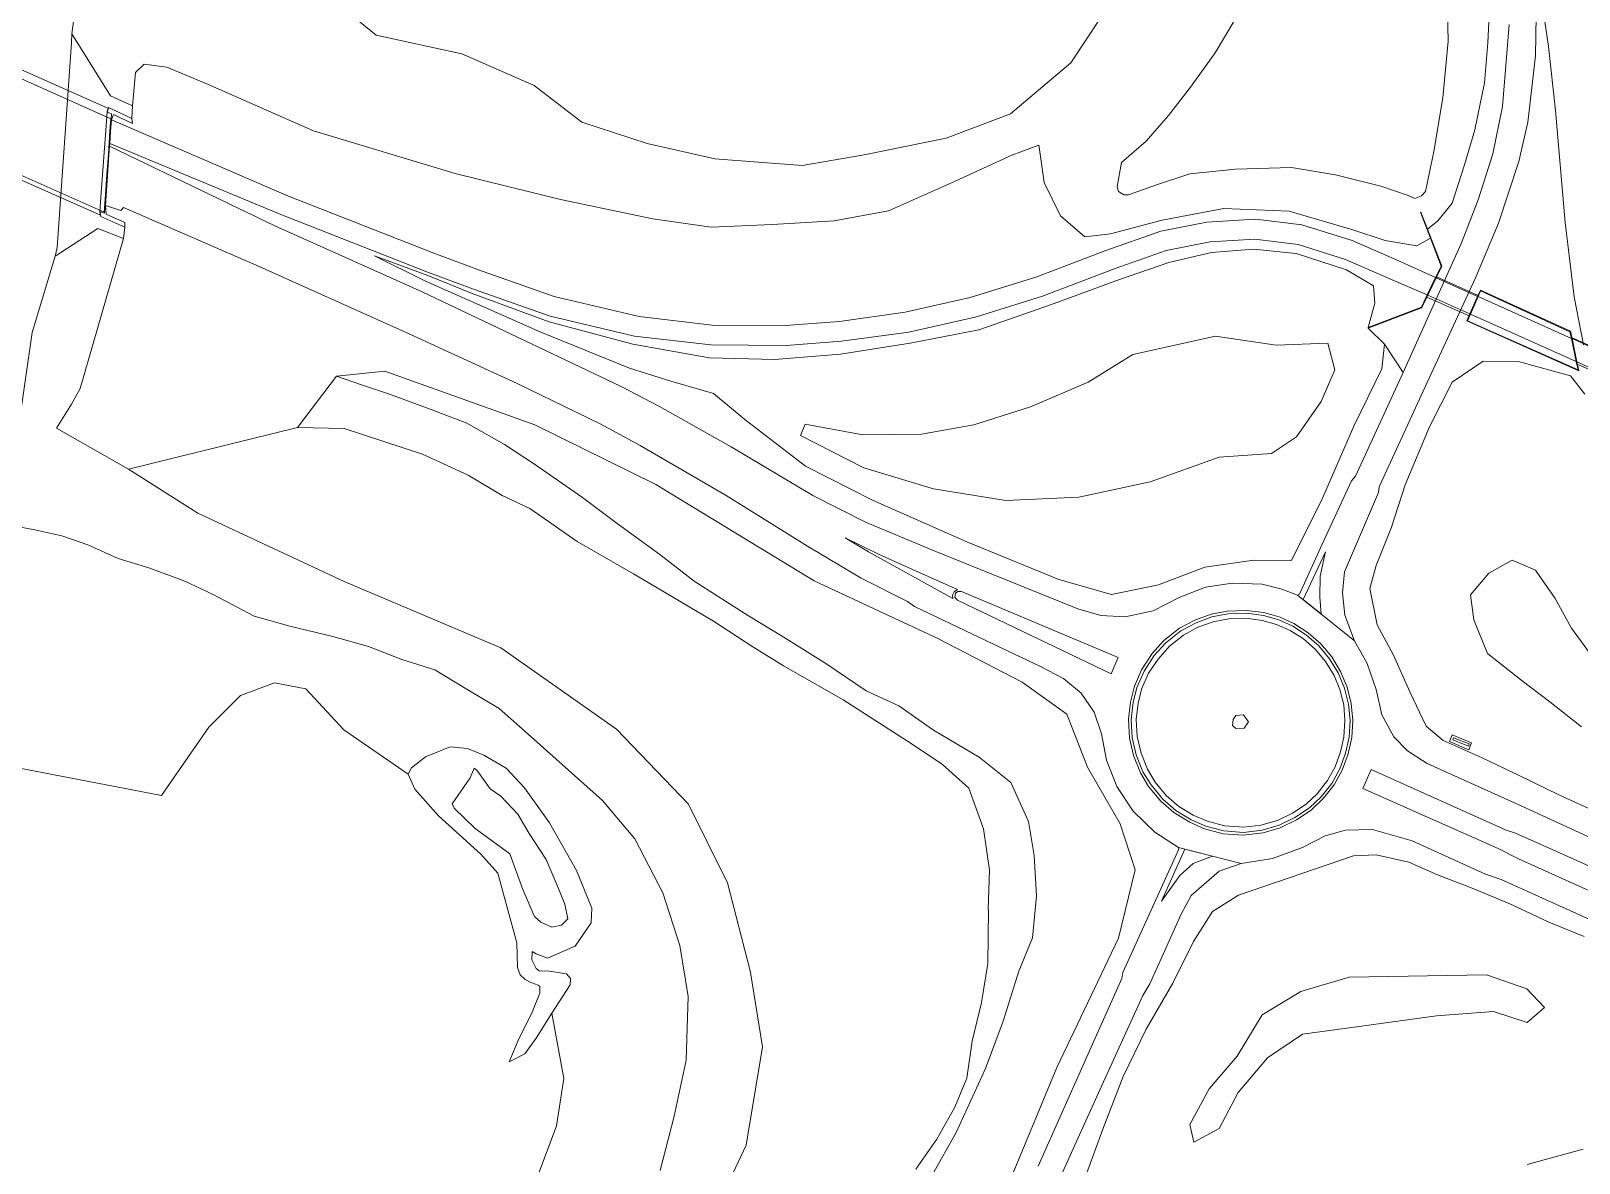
# Model space of a CAD drawing. Header units: metres. Extents: x 112942 to 118371, y 496117 to 499046.
# Drawn here: x 113098.9 to 113374.4, y 498537.4 to 498739 of the extents above; entities that cross this region are included whole.
import ezdxf

# ---------------------------------------------------------------- set-up
doc = ezdxf.new("R2010")
doc.units = ezdxf.units.M
doc.layers.add('B-WE-OG-TOPOKAART-G', color=7, linetype='Continuous', lineweight=18)

msp = doc.modelspace()

# ---------------------------------------------------------------- linework, layer by layer
at = {"layer": 'B-WE-OG-TOPOKAART-G'}
for points, elevation in [([(113354.584, 498687.389), (113374.235, 498678.634), (113373.919, 498680.133), (113373.056, 498684.237), (113372.805, 498685.429), (113356.9, 498692.691), (113356.458, 498691.68), (113355.086, 498688.539), (113354.584, 498687.389)], 1.75), ([(113355.086, 498688.539), (113356.458, 498691.68), (113373.056, 498684.237), (113373.919, 498680.133), (113355.086, 498688.539)], 1.75), ([(113356.458, 498691.68), (113356.9, 498692.691), (113372.805, 498685.429), (113373.056, 498684.237), (113356.458, 498691.68)], 1.75), ([(113355.086, 498688.539), (113373.919, 498680.133), (113374.235, 498678.634), (113354.584, 498687.389), (113355.086, 498688.539)], 1.75), ([(113354.877, 498612.039), (113354.722, 498611.644), (113351.93, 498612.736), (113352.093, 498613.113), (113354.877, 498612.039)], 7.316), ([(113351.93, 498612.736), (113354.722, 498611.644), (113354.877, 498612.039), (113352.093, 498613.113), (113351.93, 498612.736)], 7.316)]:
    msp.add_lwpolyline(points, close=True, dxfattribs=dict(at, elevation=elevation))
for points in [[(112981.673, 498771.696, 6.721), (112981.954, 498775.405, 6.653), (112982.277, 498779.509, 6.631), (112982.404, 498781.754, 6.753), (113009.448, 498769.668, 6.753), (113032.334, 498759.441, 6.766), (113049.194, 498751.913, 6.756), (113086.314, 498735.318, 6.753), (113113.118, 498723.309, 6.731), (113112.968, 498721.19, 6.655), (113112.717, 498717.013, 6.676), (113112.431, 498713.4, 6.729), (113112.171, 498709.82, 6.665), (113111.951, 498706.707, 6.773), (113098.059, 498712.856, 6.762), (113050.997, 498733.967, 6.758), (113031.246, 498742.844, 6.77), (113020.478, 498747.602, 6.757), (113006.295, 498753.895, 6.752), (112981.885, 498764.712, 6.768), (112981.247, 498764.94, 6.762), (112981.468, 498767.969, 6.643), (112981.673, 498771.696, 6.721)], [(113047.083, 498754.459, 6.544), (113112.675, 498725.154, 6.5), (113112.49, 498724.512, 6.763), (113113.229, 498724.244, 6.772), (113113.18, 498723.31, 6.732), (113113.034, 498721.192, 6.655), (113112.757, 498716.989, 6.674), (113112.5, 498713.401, 6.729), (113112.231, 498709.818, 6.665), (113111.984, 498706.701, 6.772), (113111.978, 498706.524, 6.784), (113111.329, 498706.794, 6.784), (113111.189, 498706.226, 6.399), (113097.854, 498712.095, 6.43), (113050.237, 498733.482, 6.427), (113031.083, 498742.074, 6.444)], [(113107.177, 498745.941, 1.168), (113106.194, 498738.474, 1.267)], [(113263.281, 498712.201, 2.274), (113251.513, 498706.932, 2.761), (113241.874, 498705.16, 3.083), (113230.807, 498704.52, 3.45), (113219.984, 498704.041, 3.862), (113209.576, 498705.533, 4.199), (113193.162, 498708.949, 4.661), (113174.428, 498713.618, 5.165), (113149.206, 498721.173, 5.824), (113130.326, 498729.515, 5.844), (113123.113, 498732.554, 5.917), (113119.045, 498733.078, 5.919), (113117.483, 498731.609, 5.916), (113116.989, 498725.673, 6.518), (113113.06, 498727.437, 4.828), (113106.194, 498738.474, 1.267), (113107.177, 498745.941, 1.168)], [(113153.076, 498744.114, 0.805), (113160.355, 498738.236, 0.971), (113175.578, 498734.929, 0.653), (113188.457, 498729.271, 0.692), (113196.947, 498722.725, 1.192), (113208.579, 498718.924, 0.967), (113220.606, 498716.202, 0.862), (113236.151, 498715.019, 0.643), (113247.17, 498716.9, 0.83), (113261.756, 498719.891, 0.781), (113273.221, 498724.241, 1.134), (113283.943, 498733.328, 0.49), (113291.729, 498745.127, 0.407)], [(113291.729, 498745.127, 0.407), (113283.943, 498733.328, 0.49), (113273.221, 498724.241, 1.134), (113261.756, 498719.891, 0.781), (113247.17, 498716.9, 0.83), (113236.151, 498715.019, 0.643), (113220.606, 498716.202, 0.862)], [(113358.582, 498745.729, 3.436), (113358.186, 498736.894, 3.541), (113357.564, 498729.742, 3.714), (113355.889, 498721.369, 3.92), (113354.014, 498715.157, 4.03), (113351.854, 498708.304, 4.472), (113349.312, 498705.196, 4.38), (113347.453, 498703.673, 4.11), (113346.267, 498706.735, 3.455), (113346.173, 498706.699, 1.835), (113347.955, 498702.1, 1.835), (113345.553, 498700.692, 1.87), (113339.94, 498701.66, 2.05), (113334.129, 498703.561, 2.185), (113322.821, 498706.878, 2.448), (113311.178, 498707.342, 2.648), (113300.225, 498705.282, 2.789), (113291.029, 498702.833, 2.968), (113286.463, 498702.31, 3.059), (113282.129, 498706.046, 2.951), (113279.207, 498712.004, 2.855), (113278.369, 498717.882, 2.783), (113278.259, 498718.651, 2.58), (113273.466, 498716.845, 2.384), (113263.281, 498712.201, 2.274)], [(113313.157, 498740.987, 5.074), (113309.64, 498735.073, 5.257), (113305.241, 498728.957, 5.327), (113301.375, 498723.933, 5.419), (113297.383, 498719.344, 5.437), (113292.97, 498715.585, 5.306), (113292.191, 498711.287, 5.349), (113292.48, 498710.366, 5.32), (113293.406, 498709.819, 5.348), (113294.262, 498709.787, 5.356), (113299.203, 498711.562, 5.61), (113305.155, 498713.538, 5.716), (113313.293, 498714.347, 5.68), (113323.263, 498714.685, 5.574), (113331.079, 498713.344, 5.654), (113339.121, 498711.321, 6.029), (113344.023, 498709.676, 6.246), (113345.205, 498709.126, 6.202), (113346.367, 498709.63, 6.25), (113347.117, 498710.406, 6.203), (113348.583, 498717.516, 6.099), (113350.185, 498727.081, 5.917), (113351.148, 498737.143, 5.546), (113350.919, 498745.351, 5.412)], [(113350.919, 498745.351, 5.412), (113351.148, 498737.143, 5.546), (113350.185, 498727.081, 5.917), (113348.583, 498717.516, 6.099), (113347.117, 498710.406, 6.203), (113346.367, 498709.63, 6.25), (113345.205, 498709.126, 6.202), (113344.023, 498709.676, 6.246), (113339.121, 498711.321, 6.029), (113331.079, 498713.344, 5.654), (113323.263, 498714.685, 5.574), (113313.293, 498714.347, 5.68), (113305.155, 498713.538, 5.716), (113299.203, 498711.562, 5.61), (113294.262, 498709.787, 5.356), (113293.406, 498709.819, 5.348), (113292.48, 498710.366, 5.32), (113292.191, 498711.287, 5.349), (113292.97, 498715.585, 5.306), (113297.383, 498719.344, 5.437), (113301.375, 498723.933, 5.419), (113305.241, 498728.957, 5.327), (113309.64, 498735.073, 5.257), (113313.157, 498740.987, 5.074)], [(113366.833, 498745.38, 3.875), (113366.666, 498734.53, 4.131), (113365.277, 498722.729, 4.5), (113363.708, 498715.729, 4.715), (113360.09, 498704.767, 5.107), (113356.059, 498695.113, 5.512), (113346.676, 498674.822, 6.281), (113338.863, 498657.83, 6.875), (113338.698, 498656.819, 7.032), (113332.664, 498642.645, 7.457), (113332.29, 498638.904, 7.504), (113332.728, 498634.921, 7.605), (113334.465, 498630.403, 7.653), (113324.298, 498638.53, 7.65), (113324.645, 498638.693, 7.648), (113328.423, 498646.939, 7.35), (113333.893, 498658.843, 6.927), (113334.63, 498659.729, 6.791), (113343.099, 498678.167, 6.14), (113353.525, 498701.222, 5.166), (113356.474, 498708.927, 4.791), (113359.071, 498717.121, 4.469), (113360.789, 498725.524, 4.205), (113361.973, 498740.133, 3.799)], [(113386.813, 498590.549, 7.018), (113364.243, 498600.941, 7.163), (113347.374, 498608.519, 7.515), (113343.907, 498610.765, 7.532), (113341.447, 498613.27, 7.605), (113339.345, 498617.195, 7.627), (113338.283, 498621.725, 7.663), (113336.73, 498626.362, 7.648), (113334.465, 498630.403, 7.653), (113332.728, 498634.921, 7.605), (113332.29, 498638.904, 7.504), (113332.664, 498642.645, 7.457), (113338.698, 498656.819, 7.032), (113338.863, 498657.83, 6.875), (113346.676, 498674.822, 6.281), (113356.059, 498695.113, 5.512), (113360.09, 498704.767, 5.107), (113363.708, 498715.729, 4.715), (113365.277, 498722.729, 4.5), (113366.666, 498734.53, 4.131), (113366.833, 498745.38, 3.875)], [(113361.973, 498740.133, 3.799), (113360.789, 498725.524, 4.205), (113359.071, 498717.121, 4.469), (113356.474, 498708.927, 4.791), (113353.525, 498701.222, 5.166), (113343.099, 498678.167, 6.14), (113339.785, 498683.214, 5.907), (113336.894, 498686.067, 3.422), (113346.362, 498689.7, 5.495), (113346.43, 498689.726, 5.51), (113349.993, 498697.114, 5.513), (113347.453, 498703.673, 4.11), (113349.312, 498705.196, 4.38), (113351.854, 498708.304, 4.472), (113354.014, 498715.157, 4.03), (113355.889, 498721.369, 3.92), (113357.564, 498729.742, 3.714), (113358.186, 498736.894, 3.541), (113358.582, 498745.729, 3.436)], [(113367.593, 498745.564, 4.05), (113368.998, 498736.187, 4.21), (113370.24, 498724.824, 4.5), (113371.942, 498704.842, 5.061)], [(113375.217, 498683.092, 5.597), (113373.555, 498691.627, 5.377), (113371.942, 498704.842, 5.061), (113370.24, 498724.824, 4.5), (113368.998, 498736.187, 4.21), (113367.593, 498745.564, 4.05)], [(113220.606, 498716.202, 0.862), (113208.579, 498718.924, 0.967), (113196.947, 498722.725, 1.192), (113188.457, 498729.271, 0.692), (113175.578, 498734.929, 0.653), (113160.355, 498738.236, 0.971), (113153.076, 498744.114, 0.805)], [(113106.194, 498738.474, 1.267), (113106.101, 498736.838, 1.267), (113103.545, 498700.426, 1.251), (113103.226, 498698.85, 1.384), (113099.097, 498685.292, 1.168), (113096.648, 498667.943, 1.37)], [(113112.731, 498725.347, 6.777), (113112.483, 498724.646, 5.836), (113112.261, 498722.061, 5.474), (113111.33, 498709.368, 5.472), (113111.148, 498706.791, 5.926), (113111.324, 498705.937, 6.762), (113115.622, 498704.042, 6.758), (113115.388, 498702.032, 6.607), (113110.808, 498703.818, 4.623), (113103.226, 498698.85, 1.384), (113103.545, 498700.426, 1.251), (113106.101, 498736.838, 1.267), (113106.194, 498738.474, 1.267), (113113.06, 498727.437, 4.828), (113116.989, 498725.673, 6.518), (113116.885, 498723.387, 6.766), (113112.731, 498725.347, 6.777)], [(113233.133, 498686.519, 4.402), (113220.144, 498686.564, 4.714), (113207.158, 498688.15, 5.043), (113192.047, 498691.699, 5.432), (113179.204, 498696.226, 5.754), (113170.629, 498699.436, 6.006), (113144.753, 498709.554, 6.533), (113113.242, 498723.179, 6.674), (113113.568, 498724.126, 6.776), (113116.964, 498722.527, 6.764), (113116.885, 498723.387, 6.766), (113116.989, 498725.673, 6.518), (113117.483, 498731.609, 5.916), (113119.045, 498733.078, 5.919), (113123.113, 498732.554, 5.917), (113130.326, 498729.515, 5.844), (113149.206, 498721.173, 5.824), (113174.428, 498713.618, 5.165), (113193.162, 498708.949, 4.661), (113209.576, 498705.533, 4.199), (113219.984, 498704.041, 3.862), (113230.807, 498704.52, 3.45), (113241.874, 498705.16, 3.083), (113251.513, 498706.932, 2.761), (113263.281, 498712.201, 2.274), (113273.466, 498716.845, 2.384), (113278.259, 498718.651, 2.58), (113278.369, 498717.882, 2.783), (113279.207, 498712.004, 2.855), (113282.129, 498706.046, 2.951), (113286.463, 498702.31, 3.059), (113291.029, 498702.833, 2.968), (113300.225, 498705.282, 2.789), (113311.178, 498707.342, 2.648), (113322.821, 498706.878, 2.448), (113334.129, 498703.561, 2.185), (113339.94, 498701.66, 2.05), (113345.553, 498700.692, 1.87), (113347.955, 498702.1, 1.835), (113349.885, 498697.118, 1.835), (113348.896, 498695.074, 2.004), (113342.071, 498698.157, 2.086), (113334.06, 498701.661, 2.227), (113325.088, 498704.443, 2.337), (113316.821, 498705.461, 2.468), (113308.15, 498704.933, 2.629), (113299.991, 498703.309, 2.779), (113290.19, 498699.87, 2.987), (113277.916, 498695.191, 3.281), (113266.084, 498691.513, 3.587), (113254.482, 498688.898, 3.893), (113242.823, 498687.26, 4.153), (113233.133, 498686.519, 4.402)], [(113112.869, 498718.46, 6.619), (113112.786, 498716.92, 6.669), (113112.541, 498713.263, 6.726), (113112.292, 498709.709, 6.664), (113112.163, 498707.903, 6.635), (113112.303, 498706.368, 6.758), (113115.616, 498704.869, 6.76), (113115.622, 498704.042, 6.758), (113111.324, 498705.937, 6.762), (113111.148, 498706.791, 5.926), (113111.33, 498709.368, 5.472), (113112.261, 498722.061, 5.474), (113112.483, 498724.646, 5.836), (113112.731, 498725.347, 6.777), (113116.885, 498723.387, 6.766), (113116.964, 498722.527, 6.764), (113113.568, 498724.126, 6.776), (113113.242, 498723.179, 6.674), (113113.072, 498721.109, 6.646), (113112.967, 498718.928, 6.615), (113112.869, 498718.46, 6.619)], [(113233.133, 498686.519, 4.402), (113242.823, 498687.26, 4.153), (113254.482, 498688.898, 3.893), (113266.084, 498691.513, 3.587), (113277.916, 498695.191, 3.281), (113290.19, 498699.87, 2.987), (113299.991, 498703.309, 2.779), (113308.15, 498704.933, 2.629), (113316.821, 498705.461, 2.468), (113325.088, 498704.443, 2.337), (113334.06, 498701.661, 2.227), (113342.071, 498698.157, 2.086), (113348.896, 498695.074, 2.004), (113348.167, 498693.565, 2.004), (113347.401, 498691.972, 2.004), (113340.744, 498694.856, 2.059), (113332.882, 498698.301, 2.108), (113324.457, 498700.964, 2.232), (113316.723, 498701.929, 2.35), (113308.747, 498701.447, 2.489), (113300.948, 498699.876, 2.686), (113291.835, 498696.686, 2.95), (113278.904, 498691.765, 3.357), (113267.177, 498688.079, 3.647), (113255.116, 498685.331, 3.929), (113243.154, 498683.739, 4.209), (113233.319, 498682.992, 4.466), (113219.903, 498683.067, 4.797), (113206.32, 498684.652, 5.131), (113191.33, 498688.198, 5.507), (113177.662, 498693.005, 5.862), (113169.678, 498695.967, 6.044), (113143.371, 498706.298, 6.571), (113112.967, 498718.928, 6.615), (113113.072, 498721.109, 6.646), (113113.242, 498723.179, 6.674), (113144.753, 498709.554, 6.533), (113170.629, 498699.436, 6.006), (113179.204, 498696.226, 5.754), (113192.047, 498691.699, 5.432), (113207.158, 498688.15, 5.043), (113220.144, 498686.564, 4.714), (113233.133, 498686.519, 4.402)], [(113379.494, 498579.347, 7.13), (113360.554, 498587.893, 7.221), (113357.794, 498588.802, 7.353), (113344.732, 498594.755, 7.503), (113337.636, 498596.809, 7.538), (113332.833, 498596.691, 7.596), (113329.257, 498595.623, 7.642), (113325.193, 498593.594, 7.658), (113319.88, 498591.628, 7.648), (113314.264, 498590.747, 7.629), (113303.122, 498593.593, 7.648), (113298.909, 498596.313, 7.679), (113295.047, 498600.04, 7.667), (113292.162, 498604.417, 7.683), (113290.3, 498609.116, 7.671), (113289.428, 498613.788, 7.667), (113288.14, 498617.699, 7.601), (113285.821, 498621.077, 7.562), (113282.677, 498623.685, 7.483), (113278.578, 498625.81, 7.457), (113268.964, 498630.39, 7.36), (113256.171, 498636.473, 7.326), (113254.926, 498637.372, 7.19), (113246.672, 498641.527, 7.105), (113237.09, 498647.231, 7.095), (113222.608, 498656.253, 7.005), (113207.331, 498665.181, 6.93), (113200.206, 498669.007, 6.892), (113185.425, 498676.203, 6.826), (113166.333, 498685, 6.723), (113139.514, 498697.016, 6.577), (113115.398, 498707.541, 6.643), (113114.897, 498706.995, 6.613), (113112.163, 498707.903, 6.635), (113112.292, 498709.709, 6.664), (113112.541, 498713.263, 6.726), (113112.786, 498716.92, 6.669), (113112.869, 498718.46, 6.619), (113142.313, 498704.257, 6.598), (113168.504, 498692.524, 6.718), (113203.831, 498675.715, 6.826), (113210.768, 498672.116, 6.987), (113223.539, 498664.907, 7.016), (113238.061, 498656.281, 7.112), (113247.406, 498651.498, 7.156), (113259.963, 498646.274, 7.211), (113285.227, 498636.051, 7.452), (113289.304, 498634.905, 7.512), (113293.63, 498634.679, 7.565), (113298.607, 498635.739, 7.646), (113303.275, 498638.11, 7.677), (113307.908, 498639.91, 7.682), (113312.677, 498640.638, 7.666), (113318.019, 498640.455, 7.648), (113321.526, 498639.604, 7.662), (113324.298, 498638.53, 7.65), (113334.465, 498630.403, 7.653), (113336.73, 498626.362, 7.648), (113338.283, 498621.725, 7.663), (113339.345, 498617.195, 7.627), (113341.447, 498613.27, 7.605), (113343.907, 498610.765, 7.532), (113347.374, 498608.519, 7.515), (113364.243, 498600.941, 7.163), (113386.813, 498590.549, 7.018)], [(113233.319, 498682.992, 4.466), (113243.154, 498683.739, 4.209), (113255.116, 498685.331, 3.929), (113267.177, 498688.079, 3.647), (113278.904, 498691.765, 3.357), (113291.835, 498696.686, 2.95), (113300.948, 498699.876, 2.686), (113308.747, 498701.447, 2.489), (113316.723, 498701.929, 2.35), (113324.457, 498700.964, 2.232), (113332.882, 498698.301, 2.108), (113340.744, 498694.856, 2.059), (113347.401, 498691.972, 2.004), (113346.358, 498689.806, 1.852), (113336.858, 498686.161, 1.852), (113338.093, 498690.497, 1.595), (113337.827, 498693.593, 1.826), (113333.036, 498696.44, 2.002), (113324.05, 498699.331, 2.085), (113316.486, 498700.114, 2.154), (113308.996, 498699.523, 2.262), (113301.413, 498697.741, 2.448), (113292.658, 498694.725, 2.828), (113280.326, 498690.225, 3.274), (113267.615, 498685.767, 3.526), (113255.402, 498683.356, 3.912), (113242.993, 498681.431, 4.23), (113231.203, 498680.484, 4.515), (113219.657, 498680.782, 4.766), (113206.008, 498683.194, 5.216), (113191.145, 498687.191, 5.547), (113177.406, 498692.252, 5.929), (113169.52, 498695.411, 6.116), (113160.047, 498698.928, 6.375), (113168.973, 498694.496, 6.505), (113189.642, 498685.36, 6.776), (113205.408, 498678.955, 6.717), (113212.771, 498676.614, 6.679), (113220.398, 498674.406, 6.891), (113225.961, 498669.773, 6.889), (113236.746, 498661.452, 6.994), (113248.67, 498655.398, 6.987), (113265.464, 498648.011, 7.235), (113281.864, 498641.296, 7.335), (113291.183, 498638.655, 7.461), (113299.555, 498640.35, 7.554), (113307.818, 498643.48, 7.604), (113316.566, 498644.765, 7.543), (113323.262, 498644.698, 7.43), (113328.744, 498655.77, 6.736), (113334.329, 498668.617, 6.527), (113339.312, 498678.841, 6.189), (113339.785, 498683.214, 5.907), (113343.099, 498678.167, 6.14), (113334.63, 498659.729, 6.791), (113333.893, 498658.843, 6.927), (113328.423, 498646.939, 7.35), (113324.645, 498638.693, 7.648), (113324.298, 498638.53, 7.65), (113321.526, 498639.604, 7.662), (113318.019, 498640.455, 7.648), (113312.677, 498640.638, 7.666), (113307.908, 498639.91, 7.682), (113303.275, 498638.11, 7.677), (113298.607, 498635.739, 7.646), (113293.63, 498634.679, 7.565), (113289.304, 498634.905, 7.512), (113285.227, 498636.051, 7.452), (113259.963, 498646.274, 7.211), (113247.406, 498651.498, 7.156), (113238.061, 498656.281, 7.112), (113223.539, 498664.907, 7.016), (113210.768, 498672.116, 6.987), (113203.831, 498675.715, 6.826), (113168.504, 498692.524, 6.718), (113142.313, 498704.257, 6.598), (113112.869, 498718.46, 6.619), (113112.967, 498718.928, 6.615), (113143.371, 498706.298, 6.571), (113169.678, 498695.967, 6.044), (113177.662, 498693.005, 5.862), (113191.33, 498688.198, 5.507), (113206.32, 498684.652, 5.131), (113219.903, 498683.067, 4.797), (113233.319, 498682.992, 4.466)], [(113273.713, 498535.669, 5.363), (113281.501, 498554.384, 6.331), (113292.463, 498577.412, 6.92), (113295.402, 498589.627, 7.471), (113292.737, 498597.769, 7.428), (113286.921, 498607.877, 7.557), (113283.262, 498617.294, 7.479), (113275.337, 498623.039, 7.283), (113260.302, 498630.763, 7.157), (113238.321, 498641.08, 7.054), (113210.084, 498658.207, 7.016), (113188.576, 498668.867, 6.759), (113161.906, 498678.375, 6.723), (113153.304, 498677.506, 6.501), (113146.351, 498668.351, 6.167), (113116.263, 498660.952, 3.686), (113103.46, 498668.248, 4.119), (113106.104, 498672.501, 5.112), (113107.688, 498675.301, 5.746), (113115.388, 498702.032, 6.607), (113115.622, 498704.042, 6.758), (113115.616, 498704.869, 6.76), (113112.303, 498706.368, 6.758), (113112.163, 498707.903, 6.635), (113114.897, 498706.995, 6.613), (113115.398, 498707.541, 6.643), (113139.514, 498697.016, 6.577), (113166.333, 498685, 6.723), (113185.425, 498676.203, 6.826), (113200.206, 498669.007, 6.892), (113207.331, 498665.181, 6.93), (113222.608, 498656.253, 7.005), (113237.09, 498647.231, 7.095), (113246.672, 498641.527, 7.105), (113254.926, 498637.372, 7.19), (113256.171, 498636.473, 7.326), (113268.964, 498630.39, 7.36), (113278.578, 498625.81, 7.457), (113282.677, 498623.685, 7.483), (113285.821, 498621.077, 7.562), (113288.14, 498617.699, 7.601), (113289.428, 498613.788, 7.667), (113290.3, 498609.116, 7.671), (113292.162, 498604.417, 7.683), (113295.047, 498600.04, 7.667), (113298.909, 498596.313, 7.679), (113303.122, 498593.593, 7.648), (113303.201, 498593.268, 7.648), (113293.254, 498571.324, 7.013), (113293.07, 498570.263, 6.882), (113286.846, 498556.282, 6.487), (113278.148, 498536.842, 5.695)], [(113348.896, 498695.074, 2.004), (113349.885, 498697.118, 1.835), (113347.955, 498702.1, 1.835), (113346.173, 498706.699, 1.835), (113346.267, 498706.735, 3.455), (113347.453, 498703.673, 4.11), (113349.993, 498697.114, 5.513), (113346.43, 498689.726, 5.51), (113346.362, 498689.7, 5.495), (113336.894, 498686.067, 3.422), (113336.858, 498686.161, 1.852), (113346.358, 498689.806, 1.852), (113347.401, 498691.972, 2.004), (113348.167, 498693.565, 2.004), (113348.896, 498695.074, 2.004)], [(113096.648, 498667.943, 1.37), (113099.097, 498685.292, 1.168), (113103.226, 498698.85, 1.384), (113110.808, 498703.818, 4.623), (113115.388, 498702.032, 6.607), (113107.688, 498675.301, 5.746), (113106.104, 498672.501, 5.112), (113103.46, 498668.248, 4.119), (113116.263, 498660.952, 3.686), (113128.592, 498653.096, 3.518), (113154.633, 498640.939, 3.595)], [(113371.942, 498704.842, 5.061), (113373.555, 498691.627, 5.377), (113375.217, 498683.092, 5.597)], [(113219.657, 498680.782, 4.766), (113231.203, 498680.484, 4.515), (113242.993, 498681.431, 4.23), (113255.402, 498683.356, 3.912), (113267.615, 498685.767, 3.526), (113280.326, 498690.225, 3.274), (113292.658, 498694.725, 2.828), (113301.413, 498697.741, 2.448), (113308.996, 498699.523, 2.262), (113316.486, 498700.114, 2.154), (113324.05, 498699.331, 2.085), (113333.036, 498696.44, 2.002), (113337.827, 498693.593, 1.826), (113338.093, 498690.497, 1.595), (113336.858, 498686.161, 1.852), (113336.894, 498686.067, 3.422), (113339.785, 498683.214, 5.907), (113339.312, 498678.841, 6.189), (113334.329, 498668.617, 6.527), (113328.744, 498655.77, 6.736), (113323.262, 498644.698, 7.43), (113316.566, 498644.765, 7.543), (113307.818, 498643.48, 7.604), (113299.555, 498640.35, 7.554), (113291.183, 498638.655, 7.461), (113281.864, 498641.296, 7.335), (113265.464, 498648.011, 7.235), (113248.67, 498655.398, 6.987), (113236.746, 498661.452, 6.994), (113225.961, 498669.773, 6.889), (113220.398, 498674.406, 6.891), (113212.771, 498676.614, 6.679), (113205.408, 498678.955, 6.717), (113189.642, 498685.36, 6.776), (113168.973, 498694.496, 6.505), (113160.047, 498698.928, 6.375), (113169.52, 498695.411, 6.116), (113177.406, 498692.252, 5.929), (113191.145, 498687.191, 5.547), (113206.008, 498683.194, 5.216), (113219.657, 498680.782, 4.766)], [(113356.449, 498691.846, 1.75), (113354.866, 498688.224, 1.75), (113347.309, 498691.605, 1.851), (113349.029, 498695.172, 1.867), (113356.449, 498691.846, 1.75)], [(113354.994, 498688.579, 1.75), (113347.491, 498691.929, 2.004), (113348.257, 498693.522, 2.014), (113348.986, 498695.03, 2.004), (113356.367, 498691.72, 1.75), (113354.994, 498688.579, 1.75)], [(113354.452, 498687.339, 5.474), (113374.373, 498678.462, 5.264), (113374.032, 498680.083, 1.75), (113373.169, 498684.186, 1.75), (113372.893, 498685.499, 5.272), (113356.85, 498692.825, 5.466), (113356.367, 498691.72, 1.75), (113354.994, 498688.579, 1.75), (113354.452, 498687.339, 5.474)], [(113354.452, 498687.339, 5.474), (113354.994, 498688.579, 1.75), (113356.367, 498691.72, 1.75), (113356.85, 498692.825, 5.466), (113372.893, 498685.499, 5.272), (113373.169, 498684.186, 1.75), (113374.032, 498680.083, 1.75), (113374.373, 498678.462, 5.264), (113354.452, 498687.339, 5.474)], [(113319.71, 498663.721, 8.426), (113310.38, 498663.064, 9.045), (113298.084, 498658.715, 9.406), (113285.381, 498655.931, 9.282), (113272.408, 498655.378, 8.729), (113259.519, 498657.45, 8.132), (113247.129, 498661.213, 7.8), (113235.862, 498666.967, 7.377), (113236.715, 498668.972, 7.316), (113246.938, 498667.034, 7.626), (113257.403, 498667.153, 7.442), (113266.733, 498668.842, 7.363), (113276.818, 498672.072, 7.457), (113287.039, 498676.439, 7.666), (113295.019, 498681.361, 7.706), (113309.721, 498684.64, 7.929), (113320.498, 498683.053, 7.857), (113329.683, 498683.356, 7.221), (113330.937, 498678.654, 7.593), (113328.543, 498672.976, 7.988), (113324.142, 498666.715, 8.193), (113319.71, 498663.721, 8.426)], [(113319.71, 498663.721, 8.426), (113324.142, 498666.715, 8.193), (113328.543, 498672.976, 7.988), (113330.937, 498678.654, 7.593), (113329.683, 498683.356, 7.221), (113320.498, 498683.053, 7.857), (113309.721, 498684.64, 7.929), (113295.019, 498681.361, 7.706), (113287.039, 498676.439, 7.666), (113276.818, 498672.072, 7.457), (113266.733, 498668.842, 7.363), (113257.403, 498667.153, 7.442), (113246.938, 498667.034, 7.626), (113236.715, 498668.972, 7.316), (113235.862, 498666.967, 7.377), (113247.129, 498661.213, 7.8), (113259.519, 498657.45, 8.132), (113272.408, 498655.378, 8.729), (113285.381, 498655.931, 9.282), (113298.084, 498658.715, 9.406), (113310.38, 498663.064, 9.045), (113319.71, 498663.721, 8.426)], [(113389.717, 498672.634, 1.445), (113374.101, 498679.636, 1.75), (113373.098, 498684.4, 1.75), (113388.395, 498677.527, 1.47), (113389.717, 498672.634, 1.445)], [(113373.169, 498684.186, 1.75), (113388.433, 498677.271, 1.502), (113389.016, 498675.074, 1.498), (113389.565, 498673.079, 1.502), (113374.032, 498680.083, 1.75), (113373.169, 498684.186, 1.75)], [(113363.805, 498680.059, 5.43), (113357.354, 498680.163, 5.664), (113351.847, 498676.432, 5.869), (113347.773, 498668.501, 6.227), (113343.47, 498658.145, 6.646), (113341.015, 498650.591, 6.966), (113338.309, 498643.815, 7.219), (113337.165, 498639.694, 7.273), (113338.467, 498633.219, 7.564), (113341.418, 498627.803, 7.698), (113344.327, 498621.315, 7.586), (113347.227, 498615.193, 7.37), (113350.213, 498612.631, 7.287), (113357.191, 498609.542, 7.214), (113363.642, 498606.448, 7.141), (113370.826, 498602.933, 7.049), (113378.022, 498599.677, 7.038)], [(113378.022, 498599.677, 7.038), (113370.826, 498602.933, 7.049), (113363.642, 498606.448, 7.141), (113357.191, 498609.542, 7.214), (113350.213, 498612.631, 7.287), (113347.227, 498615.193, 7.37), (113344.327, 498621.315, 7.586), (113341.418, 498627.803, 7.698), (113338.467, 498633.219, 7.564), (113337.165, 498639.694, 7.273), (113338.309, 498643.815, 7.219), (113341.015, 498650.591, 6.966), (113343.47, 498658.145, 6.646), (113347.773, 498668.501, 6.227), (113351.847, 498676.432, 5.869), (113357.354, 498680.163, 5.664), (113363.805, 498680.059, 5.43), (113372.878, 498677.538, 5.214), (113375.454, 498674.291, 5.494)], [(113375.454, 498674.291, 5.494), (113372.878, 498677.538, 5.214), (113363.805, 498680.059, 5.43)], [(113269.198, 498572.941, 9.179), (113269.303, 498582.502, 9.439), (113269.252, 498582.533, 9.44), (113269.521, 498589.533, 9.766), (113268.413, 498596.914, 9.975), (113265.814, 498604.153, 10.068), (113261.147, 498608.377, 9.969), (113255.705, 498611.955, 9.852), (113249.931, 498615.734, 9.774), (113243.424, 498619.842, 9.749), (113232.811, 498625.919, 9.507), (113227.356, 498629.332, 9.397), (113220.357, 498633.872, 9.343), (113206.127, 498642.314, 9.158), (113196.125, 498648.083, 8.831), (113187.689, 498653.953, 8.61), (113182.754, 498656.248, 8.251), (113176.693, 498659.888, 7.951), (113168.598, 498663.614, 7.574), (113154.667, 498668.17, 6.833), (113146.351, 498668.351, 6.167), (113153.304, 498677.506, 6.501), (113157.935, 498675.93, 6.913), (113162.685, 498674.33, 7.313), (113169.967, 498671.609, 7.514), (113176.474, 498669.137, 7.831), (113183.173, 498665.314, 8.137), (113188.506, 498661.823, 8.438), (113197.038, 498655.891, 8.907), (113202.973, 498651.431, 9.161), (113211.086, 498645.563, 9.354), (113216.964, 498641.009, 9.462), (113226.617, 498634.841, 9.558), (113232.772, 498631.067, 9.562), (113240.385, 498626.37, 9.583), (113247.573, 498621.477, 9.722), (113253.331, 498618.816, 9.728), (113259.524, 498614.48, 9.841), (113267.631, 498609.645, 9.85), (113273.294, 498605.152, 9.864), (113276.457, 498598.194, 9.742), (113277.459, 498592.151, 9.82), (113277.874, 498584.985, 9.707), (113277.158, 498577.465, 9.428), (113274.739, 498571.566, 9.213), (113271.925, 498562.665, 8.934), (113268.795, 498554.229, 8.606), (113263.572, 498542.848, 8.136), (113259.354, 498535.336, 7.789)], [(113259.354, 498535.336, 7.789), (113263.572, 498542.848, 8.136), (113268.795, 498554.229, 8.606), (113271.925, 498562.665, 8.934), (113274.739, 498571.566, 9.213), (113277.158, 498577.465, 9.428), (113277.874, 498584.985, 9.707), (113277.459, 498592.151, 9.82), (113276.457, 498598.194, 9.742), (113273.294, 498605.152, 9.864), (113267.631, 498609.645, 9.85), (113259.524, 498614.48, 9.841), (113253.331, 498618.816, 9.728), (113247.573, 498621.477, 9.722), (113240.385, 498626.37, 9.583), (113232.772, 498631.067, 9.562), (113226.617, 498634.841, 9.558), (113216.964, 498641.009, 9.462), (113211.086, 498645.563, 9.354), (113202.973, 498651.431, 9.161), (113197.038, 498655.891, 8.907), (113188.506, 498661.823, 8.438), (113183.173, 498665.314, 8.137), (113176.474, 498669.137, 7.831), (113169.967, 498671.609, 7.514), (113162.685, 498674.33, 7.313), (113157.935, 498675.93, 6.913), (113153.304, 498677.506, 6.501), (113161.906, 498678.375, 6.723), (113188.576, 498668.867, 6.759), (113210.084, 498658.207, 7.016), (113238.321, 498641.08, 7.054), (113260.302, 498630.763, 7.157), (113275.337, 498623.039, 7.283), (113283.262, 498617.294, 7.479), (113286.921, 498607.877, 7.557), (113292.737, 498597.769, 7.428), (113295.402, 498589.627, 7.471), (113292.463, 498577.412, 6.92), (113281.501, 498554.384, 6.331), (113273.713, 498535.669, 5.363)], [(113226.99, 498571.343, 4.185), (113226.987, 498571.36, 4.179), (113222.841, 498587.289, 4.424), (113215.938, 498601.282, 4.377), (113203.124, 498614.659, 4.405), (113182.552, 498629.158, 4.023), (113154.633, 498640.939, 3.595), (113128.592, 498653.096, 3.518), (113116.263, 498660.952, 3.686), (113146.351, 498668.351, 6.167), (113154.667, 498668.17, 6.833), (113168.598, 498663.614, 7.574), (113176.693, 498659.888, 7.951), (113182.754, 498656.248, 8.251), (113187.689, 498653.953, 8.61), (113196.125, 498648.083, 8.831), (113206.127, 498642.314, 9.158), (113220.357, 498633.872, 9.343), (113227.356, 498629.332, 9.397), (113232.811, 498625.919, 9.507), (113243.424, 498619.842, 9.749), (113249.931, 498615.734, 9.774), (113255.705, 498611.955, 9.852), (113261.147, 498608.377, 9.969), (113265.814, 498604.153, 10.068), (113268.413, 498596.914, 9.975), (113269.521, 498589.533, 9.766), (113269.252, 498582.533, 9.44), (113269.303, 498582.502, 9.439), (113269.198, 498572.941, 9.179), (113268.087, 498565.947, 8.847), (113266.424, 498559.063, 8.677), (113265.488, 498552.491, 8.496), (113263.31, 498547.355, 8.254), (113260.094, 498541.632, 7.958), (113256.409, 498536.287, 7.634)], [(113093.249, 498651.341, 1.139), (113099.572, 498650.132, 1.392), (113104.406, 498649.051, 1.58), (113109.048, 498647.486, 1.614), (113114.403, 498645.068, 1.703), (113120.057, 498643.332, 1.749), (113126.308, 498641.017, 1.777), (113131.307, 498638.645, 1.846), (113138.641, 498634.761, 1.94), (113145.001, 498632.97, 1.915), (113152.633, 498631.164, 1.975), (113158.963, 498629.357, 1.98), (113164.933, 498627.078, 2.09), (113170.761, 498625.24, 2.165), (113176.356, 498621.817, 2.187), (113182.235, 498618.336, 2.111), (113187.919, 498613.29, 2.155), (113193.43, 498608.333, 2.168), (113200.61, 498601.915, 2.104), (113206.35, 498595.104, 2.048), (113211.368, 498585.51, 1.96), (113214.388, 498576.137, 1.922), (113215.868, 498567.062, 1.809), (113215.494, 498555.697, 1.402), (113213.395, 498545.753, 1.051), (113210.886, 498536.039, 1.111)], [(113210.886, 498536.039, 1.111), (113213.395, 498545.753, 1.051), (113215.494, 498555.697, 1.402), (113215.868, 498567.062, 1.809), (113214.388, 498576.137, 1.922), (113211.368, 498585.51, 1.96), (113206.35, 498595.104, 2.048), (113200.61, 498601.915, 2.104), (113193.43, 498608.333, 2.168), (113187.919, 498613.29, 2.155), (113182.235, 498618.336, 2.111), (113176.356, 498621.817, 2.187), (113170.761, 498625.24, 2.165), (113164.933, 498627.078, 2.09), (113158.963, 498629.357, 1.98), (113152.633, 498631.164, 1.975), (113145.001, 498632.97, 1.915), (113138.641, 498634.761, 1.94), (113131.307, 498638.645, 1.846), (113126.308, 498641.017, 1.777), (113120.057, 498643.332, 1.749), (113114.403, 498645.068, 1.703), (113109.048, 498647.486, 1.614), (113104.406, 498649.051, 1.58), (113099.572, 498650.132, 1.392), (113093.249, 498651.341, 1.139)], [(113243.809, 498648.715, 7.229), (113249.733, 498645.824, 7.247), (113257.528, 498642.301, 7.278), (113263.812, 498639.54, 7.324), (113263.185, 498639.104, 7.331), (113262.928, 498638.495, 7.335), (113262.987, 498637.915, 7.326), (113247.965, 498646.203, 7.248), (113243.809, 498648.715, 7.229)], [(113325.324, 498637.71, 7.65), (113329.286, 498646.234, 7.268), (113328.367, 498641.878, 7.409), (113328.298, 498638.15, 7.509), (113328.518, 498635.157, 7.651), (113326.871, 498636.473, 7.651), (113325.324, 498637.71, 7.65)], [(113374.875, 498615.059, 8.919), (113369.209, 498619.502, 9.087), (113364.295, 498623.226, 9.067), (113358.103, 498628.094, 9.047), (113355.711, 498634.128, 9.231), (113355.121, 498638.545, 9.313), (113358.358, 498642.399, 9.486), (113362.488, 498644.761, 9.473), (113366.689, 498642.947, 9.509), (113370.149, 498637.904, 9.438), (113373.08, 498632.631, 9.359), (113378.045, 498625.803, 9.146)], [(113378.045, 498625.803, 9.146), (113373.08, 498632.631, 9.359), (113370.149, 498637.904, 9.438), (113366.689, 498642.947, 9.509), (113362.488, 498644.761, 9.473), (113358.358, 498642.399, 9.486), (113355.121, 498638.545, 9.313), (113355.711, 498634.128, 9.231), (113358.103, 498628.094, 9.047), (113364.295, 498623.226, 9.067), (113369.209, 498619.502, 9.087), (113374.875, 498615.059, 8.919)], [(113154.633, 498640.939, 3.595), (113182.552, 498629.158, 4.023), (113203.124, 498614.659, 4.405), (113215.938, 498601.282, 4.377), (113222.841, 498587.289, 4.424), (113226.987, 498571.36, 4.179), (113226.99, 498571.343, 4.185), (113229.095, 498558.068, 4.162), (113226.212, 498540.59, 3.909), (113216.627, 498520.24, 3.058), (113204.765, 498507.783, 2.592), (113188.007, 498492.869, 2.381), (113176.195, 498487.348, 2.056), (113164.053, 498484.018, 1.838), (113147.967, 498482.338, 1.624), (113127.242, 498483.49, 1.291), (113115.156, 498485.73, 1.125), (113095.015, 498489.368, 1.072)], [(113264.512, 498639.136, 7.422), (113263.867, 498639.178, 7.427), (113263.453, 498638.883, 7.438), (113263.34, 498638.118, 7.44), (113263.794, 498637.618, 7.439), (113291.131, 498624.482, 7.738), (113292.411, 498627.41, 7.746), (113264.512, 498639.136, 7.422)], [(113292.411, 498627.41, 7.746), (113291.131, 498624.482, 7.738), (113263.794, 498637.618, 7.439), (113263.34, 498638.118, 7.44), (113263.453, 498638.883, 7.438), (113263.867, 498639.178, 7.427), (113264.512, 498639.136, 7.422), (113292.411, 498627.41, 7.746)], [(113330.854, 498604.716, 7.702), (113332.259, 498607.37, 7.711), (113333.327, 498610.229, 7.7), (113333.98, 498613.172, 7.702), (113334.152, 498616.197, 7.697), (113333.864, 498619.207, 7.702), (113333.141, 498622.135, 7.696), (113331.971, 498624.914, 7.699), (113330.414, 498627.5, 7.7), (113328.455, 498629.815, 7.702), (113326.198, 498631.795, 7.699), (113323.679, 498633.437, 7.69), (113321.201, 498634.587, 7.677), (113318.309, 498635.399, 7.686), (113315.251, 498635.79, 7.669), (113311.822, 498635.669, 7.659), (113308.972, 498635.138, 7.661), (113306.039, 498634.055, 7.672), (113303.335, 498632.606, 7.672), (113300.532, 498630.426, 7.677), (113298.447, 498628.093, 7.673), (113296.556, 498625.224, 7.68), (113295.282, 498622.282, 7.681), (113294.574, 498619.48, 7.691), (113294.239, 498616.413, 7.689), (113294.419, 498613.042, 7.684), (113295.115, 498609.978, 7.693), (113296.345, 498606.85, 7.695), (113297.812, 498604.421, 7.688), (113299.983, 498601.808, 7.688), (113302.307, 498599.787, 7.674), (113305.174, 498598.065, 7.682), (113307.779, 498596.902, 7.678), (113311.104, 498596.031, 7.679), (113314.644, 498595.793, 7.677), (113318.174, 498596.197, 7.681), (113321.229, 498597.073, 7.689), (113324.123, 498598.514, 7.689), (113326.755, 498600.222, 7.695), (113328.951, 498602.35, 7.691), (113330.854, 498604.716, 7.702)], [(113318.309, 498635.399, 7.686), (113321.201, 498634.587, 7.677), (113323.679, 498633.437, 7.69), (113326.198, 498631.795, 7.699), (113328.455, 498629.815, 7.702), (113330.414, 498627.5, 7.7), (113331.971, 498624.914, 7.699), (113333.141, 498622.135, 7.696), (113333.864, 498619.207, 7.702), (113334.152, 498616.197, 7.697), (113333.98, 498613.172, 7.702), (113333.327, 498610.229, 7.7), (113332.259, 498607.37, 7.711), (113330.854, 498604.716, 7.702), (113328.951, 498602.35, 7.691), (113326.755, 498600.222, 7.695), (113324.123, 498598.514, 7.689), (113321.229, 498597.073, 7.689), (113318.174, 498596.197, 7.681), (113314.644, 498595.793, 7.677), (113311.104, 498596.031, 7.679), (113307.779, 498596.902, 7.678), (113305.174, 498598.065, 7.682), (113302.307, 498599.787, 7.674), (113299.983, 498601.808, 7.688), (113297.812, 498604.421, 7.688), (113296.345, 498606.85, 7.695), (113295.115, 498609.978, 7.693), (113294.419, 498613.042, 7.684), (113294.239, 498616.413, 7.689), (113294.574, 498619.48, 7.691), (113295.282, 498622.282, 7.681), (113296.556, 498625.224, 7.68), (113298.447, 498628.093, 7.673), (113300.532, 498630.426, 7.677), (113303.335, 498632.606, 7.672), (113306.039, 498634.055, 7.672), (113308.972, 498635.138, 7.661), (113311.822, 498635.669, 7.659), (113315.251, 498635.79, 7.669), (113318.309, 498635.399, 7.686)], [(113311.194, 498596.514, 7.776), (113314.721, 498596.266, 7.78), (113318.05, 498596.673, 7.783), (113321.025, 498597.574, 7.791), (113323.844, 498598.897, 7.799), (113326.444, 498600.633, 7.793), (113328.541, 498602.618, 7.782), (113330.426, 498605, 7.793), (113331.821, 498607.572, 7.788), (113332.85, 498610.384, 7.799), (113333.493, 498613.245, 7.792), (113333.685, 498616.212, 7.803), (113333.393, 498619.114, 7.815), (113332.678, 498621.967, 7.807), (113331.549, 498624.687, 7.806), (113330.019, 498627.196, 7.794), (113328.135, 498629.461, 7.802), (113325.927, 498631.392, 7.789), (113323.45, 498632.989, 7.793), (113320.966, 498634.108, 7.784), (113318.232, 498634.913, 7.799), (113315.219, 498635.314, 7.785), (113311.894, 498635.163, 7.771), (113309.067, 498634.643, 7.783), (113306.268, 498633.611, 7.796), (113303.529, 498632.152, 7.789), (113300.878, 498630.035, 7.79), (113298.805, 498627.746, 7.783), (113297.007, 498624.983, 7.791), (113295.737, 498622.094, 7.782), (113295.058, 498619.391, 7.792), (113294.704, 498616.365, 7.789), (113294.891, 498613.117, 7.804), (113295.582, 498610.098, 7.794), (113296.788, 498607.077, 7.788), (113298.246, 498604.705, 7.798), (113300.318, 498602.173, 7.789), (113302.631, 498600.173, 7.782), (113305.364, 498598.499, 7.78), (113307.997, 498597.377, 7.772), (113311.194, 498596.514, 7.776)], [(113318.232, 498634.913, 7.799), (113320.966, 498634.108, 7.784), (113323.45, 498632.989, 7.793), (113325.927, 498631.392, 7.789), (113328.135, 498629.461, 7.802), (113330.019, 498627.196, 7.794), (113331.549, 498624.687, 7.806), (113332.678, 498621.967, 7.807), (113333.393, 498619.114, 7.815), (113333.685, 498616.212, 7.803), (113333.493, 498613.245, 7.792), (113332.85, 498610.384, 7.799), (113331.821, 498607.572, 7.788), (113330.426, 498605, 7.793), (113328.541, 498602.618, 7.782), (113326.444, 498600.633, 7.793), (113323.844, 498598.897, 7.799), (113321.025, 498597.574, 7.791), (113318.05, 498596.673, 7.783), (113314.721, 498596.266, 7.78), (113311.194, 498596.514, 7.776), (113307.997, 498597.377, 7.772), (113305.364, 498598.499, 7.78), (113302.631, 498600.173, 7.782), (113300.318, 498602.173, 7.789), (113298.246, 498604.705, 7.798), (113296.788, 498607.077, 7.788), (113295.582, 498610.098, 7.794), (113294.891, 498613.117, 7.804), (113294.704, 498616.365, 7.789), (113295.058, 498619.391, 7.792), (113295.737, 498622.094, 7.782), (113297.007, 498624.983, 7.791), (113298.805, 498627.746, 7.783), (113300.878, 498630.035, 7.79), (113303.529, 498632.152, 7.789), (113306.268, 498633.611, 7.796), (113309.067, 498634.643, 7.783), (113311.894, 498635.163, 7.771), (113315.219, 498635.314, 7.785), (113318.232, 498634.913, 7.799)], [(113315.097, 498634.414, 7.919), (113318.016, 498634.017, 7.931), (113320.598, 498633.263, 7.916), (113323.03, 498632.22, 7.938), (113325.393, 498630.706, 7.938), (113327.462, 498628.921, 7.928), (113329.274, 498626.699, 7.932), (113330.812, 498624.184, 7.933), (113331.839, 498621.682, 7.924), (113332.546, 498618.977, 7.935), (113332.754, 498616.199, 7.93), (113332.544, 498613.25, 7.945), (113331.979, 498610.636, 7.945), (113330.99, 498607.948, 7.945), (113329.644, 498605.498, 7.936), (113327.823, 498603.155, 7.933), (113325.853, 498601.286, 7.925), (113323.4, 498599.686, 7.927), (113320.758, 498598.403, 7.927), (113317.796, 498597.548, 7.941), (113314.747, 498597.185, 7.923), (113311.292, 498597.446, 7.927), (113308.299, 498598.244, 7.927), (113305.719, 498599.343, 7.929), (113303.198, 498600.869, 7.936), (113300.938, 498602.81, 7.946), (113298.991, 498605.23, 7.944), (113297.587, 498607.516, 7.946), (113296.46, 498610.403, 7.931), (113295.784, 498613.325, 7.944), (113295.593, 498616.347, 7.934), (113295.946, 498619.252, 7.954), (113296.568, 498621.766, 7.935), (113297.81, 498624.616, 7.93), (113299.489, 498627.14, 7.934), (113301.503, 498629.405, 7.925), (113304.012, 498631.387, 7.926), (113306.593, 498632.825, 7.922), (113309.291, 498633.78, 7.92), (113312.095, 498634.292, 7.921), (113315.097, 498634.414, 7.919)], [(113311.292, 498597.446, 7.927), (113314.747, 498597.185, 7.923), (113317.796, 498597.548, 7.941), (113320.758, 498598.403, 7.927), (113323.4, 498599.686, 7.927), (113325.853, 498601.286, 7.925), (113327.823, 498603.155, 7.933), (113329.644, 498605.498, 7.936), (113330.99, 498607.948, 7.945), (113331.979, 498610.636, 7.945), (113332.544, 498613.25, 7.945), (113332.754, 498616.199, 7.93), (113332.546, 498618.977, 7.935), (113331.839, 498621.682, 7.924), (113330.812, 498624.184, 7.933), (113329.274, 498626.699, 7.932), (113327.462, 498628.921, 7.928), (113325.393, 498630.706, 7.938), (113323.03, 498632.22, 7.938), (113320.598, 498633.263, 7.916), (113318.016, 498634.017, 7.931), (113315.097, 498634.414, 7.919), (113312.095, 498634.292, 7.921), (113309.291, 498633.78, 7.92), (113306.593, 498632.825, 7.922), (113304.012, 498631.387, 7.926), (113301.503, 498629.405, 7.925), (113299.489, 498627.14, 7.934), (113297.81, 498624.616, 7.93), (113296.568, 498621.766, 7.935), (113295.946, 498619.252, 7.954), (113295.593, 498616.347, 7.934), (113295.784, 498613.325, 7.944), (113296.46, 498610.403, 7.931), (113297.587, 498607.516, 7.946), (113298.991, 498605.23, 7.944), (113300.938, 498602.81, 7.946), (113303.198, 498600.869, 7.936), (113305.719, 498599.343, 7.929), (113308.299, 498598.244, 7.927), (113311.292, 498597.446, 7.927)], [(113186.677, 498528.631, 0.524), (113192.441, 498544.039, 0.679), (113193.728, 498552.468, 0.831), (113191.597, 498564.077, 1.536), (113194.881, 498569.136, 1.674), (113194.91, 498570.275, 1.668), (113194.242, 498571.087, 1.704), (113191.194, 498571.548, 1.788), (113189.377, 498571.62, 1.737), (113188.818, 498572.004, 1.695), (113188.056, 498573.598, 1.689), (113188.104, 498575.076, 1.842), (113188.8, 498574.638, 1.842), (113190.836, 498573.879, 1.842), (113195.759, 498576.022, 1.842), (113198.619, 498580.146, 1.749), (113198.746, 498582.774, 1.764), (113196.012, 498589.468, 1.767), (113191.199, 498597.991, 2.001), (113186.741, 498604.194, 2.115), (113183.488, 498607.673, 2.106), (113179.486, 498610.015, 2.109), (113176.586, 498611.175, 2.079), (113173.495, 498611.519, 2.073), (113169.098, 498609.71, 1.959), (113166.637, 498607.775, 1.752), (113166.007, 498606.618, 1.608), (113154.605, 498614.542, 1.419), (113147.82, 498621.849, 1.557), (113142.234, 498622.882, 1.652), (113136.175, 498620.636, 1.611), (113130.549, 498614.99, 1.42), (113122.141, 498602.819, 1.088), (113089.44, 498609.118, 0.32)], [(113089.44, 498609.118, 0.32), (113122.141, 498602.819, 1.088), (113130.549, 498614.99, 1.42), (113136.175, 498620.636, 1.611), (113142.234, 498622.882, 1.652), (113147.82, 498621.849, 1.557), (113154.605, 498614.542, 1.419), (113166.007, 498606.618, 1.608), (113167.202, 498603.958, 1.656), (113171.43, 498599.208, 1.83), (113178.945, 498592.417, 1.878), (113182.022, 498588.98, 1.836), (113183.655, 498582.911, 1.539), (113185.37, 498576.609, 1.188), (113185.468, 498572.231, 1.044), (113185.968, 498570.928, 0.987), (113186.84, 498570.082, 0.978), (113187.858, 498569.515, 0.954), (113189.165, 498569.074, 0.993), (113189.484, 498568.801, 0.948), (113189.44, 498567.663, 0.969), (113188.086, 498564.244, 0.858), (113185.541, 498559.102, 0.894), (113184.033, 498555.421, 0.945), (113186.819, 498556.861, 1.335), (113188.831, 498559.628, 1.422), (113191.597, 498564.077, 1.536), (113193.728, 498552.468, 0.831), (113192.441, 498544.039, 0.679)], [(113313.347, 498614.761, 9.361), (113314.823, 498614.842, 9.402), (113315.594, 498615.96, 9.357), (113314.705, 498617.209, 9.35), (113313.346, 498617.069, 9.35), (113312.837, 498616.384, 9.369), (113312.731, 498615.298, 9.37), (113313.347, 498614.761, 9.361)], [(113314.823, 498614.842, 9.402), (113313.347, 498614.761, 9.361), (113312.731, 498615.298, 9.37), (113312.837, 498616.384, 9.369), (113313.346, 498617.069, 9.35), (113314.705, 498617.209, 9.35), (113315.594, 498615.96, 9.357), (113314.823, 498614.842, 9.402)], [(113355.276, 498612.195, 7.337), (113351.863, 498613.636, 7.343), (113351.379, 498612.473, 7.316), (113354.798, 498610.996, 7.333), (113355.276, 498612.195, 7.337)], [(113351.863, 498613.636, 7.343), (113355.276, 498612.195, 7.337), (113354.798, 498610.996, 7.333), (113351.379, 498612.473, 7.316), (113351.863, 498613.636, 7.343)], [(113179.486, 498610.015, 2.109), (113183.488, 498607.673, 2.106), (113186.741, 498604.194, 2.115), (113191.199, 498597.991, 2.001), (113196.012, 498589.468, 1.767), (113198.746, 498582.774, 1.764), (113198.619, 498580.146, 1.749), (113195.759, 498576.022, 1.842), (113190.836, 498573.879, 1.842), (113188.8, 498574.638, 1.842), (113188.104, 498575.076, 1.842), (113188.056, 498573.598, 1.689), (113188.818, 498572.004, 1.695), (113189.377, 498571.62, 1.737), (113191.194, 498571.548, 1.788), (113194.242, 498571.087, 1.704), (113194.91, 498570.275, 1.668), (113194.881, 498569.136, 1.674), (113191.597, 498564.077, 1.536), (113188.831, 498559.628, 1.422), (113186.819, 498556.861, 1.335), (113184.033, 498555.421, 0.945), (113185.541, 498559.102, 0.894), (113188.086, 498564.244, 0.858), (113189.44, 498567.663, 0.969), (113189.484, 498568.801, 0.948), (113189.165, 498569.074, 0.993), (113187.858, 498569.515, 0.954), (113186.84, 498570.082, 0.978), (113185.968, 498570.928, 0.987), (113185.468, 498572.231, 1.044), (113185.37, 498576.609, 1.188), (113183.655, 498582.911, 1.539), (113182.022, 498588.98, 1.836), (113178.945, 498592.417, 1.878), (113171.43, 498599.208, 1.83), (113167.202, 498603.958, 1.656), (113166.007, 498606.618, 1.608), (113166.637, 498607.775, 1.752), (113169.098, 498609.71, 1.959), (113173.495, 498611.519, 2.073), (113176.586, 498611.175, 2.079), (113179.486, 498610.015, 2.109)], [(113189.669, 498580.264, 3.027), (113188.529, 498581.272, 3.012), (113186.443, 498586.099, 2.955), (113184.141, 498592.435, 2.946), (113177.964, 498596.95, 3.024), (113174.198, 498600.569, 3.018), (113173.869, 498601.359, 3.069), (113177.098, 498606.001, 3.195), (113177.766, 498607.687, 3.228), (113178.262, 498607.338, 3.285), (113180.628, 498604.001, 3.414), (113182.514, 498602.712, 3.408), (113185.575, 498599.5, 3.393), (113187.568, 498596.097, 3.129), (113190.619, 498591.413, 2.973), (113192.635, 498586.711, 3.015), (113193.926, 498583.472, 3.063), (113194.476, 498580.861, 3), (113193.345, 498579.719, 2.922), (113191.592, 498579.365, 2.973), (113189.669, 498580.264, 3.027)], [(113189.669, 498580.264, 3.027), (113191.592, 498579.365, 2.973), (113193.345, 498579.719, 2.922), (113194.476, 498580.861, 3), (113193.926, 498583.472, 3.063), (113192.635, 498586.711, 3.015), (113190.619, 498591.413, 2.973), (113187.568, 498596.097, 3.129), (113185.575, 498599.5, 3.393), (113182.514, 498602.712, 3.408), (113180.628, 498604.001, 3.414), (113178.262, 498607.338, 3.285), (113177.766, 498607.687, 3.228), (113177.098, 498606.001, 3.195), (113173.869, 498601.359, 3.069), (113174.198, 498600.569, 3.018), (113177.964, 498596.95, 3.024), (113184.141, 498592.435, 2.946), (113186.443, 498586.099, 2.955), (113188.529, 498581.272, 3.012), (113189.669, 498580.264, 3.027)], [(113384.06, 498582.337, 7.247), (113363.665, 498591.563, 7.355), (113360.014, 498593.41, 7.476), (113335.932, 498604.07, 7.703), (113337.415, 498607.445, 7.688), (113361.419, 498596.691, 7.407), (113363.113, 498596.138, 7.292), (113385.681, 498586.013, 7.119)], [(113385.681, 498586.013, 7.119), (113363.113, 498596.138, 7.292), (113361.419, 498596.691, 7.407), (113337.415, 498607.445, 7.688), (113335.932, 498604.07, 7.703), (113360.014, 498593.41, 7.476), (113363.665, 498591.563, 7.355), (113384.06, 498582.337, 7.247)], [(113276.768, 498523.129, 5.246), (113288.919, 498549.864, 6.448), (113296.808, 498567.204, 6.979), (113298.044, 498569.274, 7.126), (113303.585, 498581.727, 7.442), (113305.363, 498585.009, 7.485), (113310.363, 498589.352, 7.59), (113314.264, 498590.747, 7.629), (113319.88, 498591.628, 7.648), (113325.193, 498593.594, 7.658), (113329.257, 498595.623, 7.642), (113332.833, 498596.691, 7.596), (113337.636, 498596.809, 7.538), (113344.732, 498594.755, 7.503), (113357.794, 498588.802, 7.353), (113360.554, 498587.893, 7.221), (113379.494, 498579.347, 7.13)], [(113278.148, 498536.842, 5.695), (113286.846, 498556.282, 6.487), (113293.07, 498570.263, 6.882), (113293.254, 498571.324, 7.013), (113303.201, 498593.268, 7.648), (113303.122, 498593.593, 7.648), (113314.264, 498590.747, 7.629), (113310.363, 498589.352, 7.59), (113305.363, 498585.009, 7.485), (113303.585, 498581.727, 7.442), (113298.044, 498569.274, 7.126), (113296.808, 498567.204, 6.979), (113288.919, 498549.864, 6.448), (113276.768, 498523.129, 5.246)], [(113286.6, 498535.006, 5.277), (113289.65, 498543.408, 5.799), (113293.292, 498552.825, 6.187), (113297.361, 498561.197, 6.463), (113302.124, 498569.437, 6.804), (113305.776, 498576.81, 6.97), (113309.207, 498582.169, 7.11), (113313.815, 498585.069, 7.294), (113334.253, 498592.116, 7.41), (113338.321, 498592.247, 7.36), (113344.105, 498590.956, 7.251), (113349.216, 498588.715, 7.247), (113355.414, 498586.327, 7.136), (113362.089, 498583.536, 7.04), (113369.055, 498580.278, 7.002), (113375.336, 498577.705, 7.004)], [(113300.105, 498584.029, 7.303), (113304.28, 498593.297, 7.577), (113306.343, 498592.77, 7.643), (113309.208, 498592.038, 7.638), (113305.747, 498590.697, 7.506), (113303.397, 498588.603, 7.445), (113300.105, 498584.029, 7.303)], [(113375.336, 498577.705, 7.004), (113369.055, 498580.278, 7.002), (113362.089, 498583.536, 7.04), (113355.414, 498586.327, 7.136), (113349.216, 498588.715, 7.247), (113344.105, 498590.956, 7.251), (113338.321, 498592.247, 7.36), (113334.253, 498592.116, 7.41), (113313.815, 498585.069, 7.294)], [(113313.815, 498585.069, 7.294), (113309.207, 498582.169, 7.11), (113305.776, 498576.81, 6.97), (113302.124, 498569.437, 6.804), (113297.361, 498561.197, 6.463), (113293.292, 498552.825, 6.187), (113289.65, 498543.408, 5.799), (113286.6, 498535.006, 5.277)], [(113256.409, 498536.287, 7.634), (113260.094, 498541.632, 7.958), (113263.31, 498547.355, 8.254), (113265.488, 498552.491, 8.496), (113266.424, 498559.063, 8.677), (113268.087, 498565.947, 8.847), (113269.198, 498572.941, 9.179)], [(113216.627, 498520.24, 3.058), (113226.212, 498540.59, 3.909), (113229.095, 498558.068, 4.162), (113226.99, 498571.343, 4.185)], [(113305.152, 498544.268, 8.496), (113305.854, 498541.103, 8.28), (113310.375, 498543.53, 8.362), (113313.77, 498549.956, 8.865), (113318.981, 498556.144, 9.186), (113325.201, 498560.307, 9.267), (113336.12, 498561.827, 9.195), (113349.077, 498563.588, 9.221), (113359.175, 498564.344, 9.24), (113365.159, 498562.428, 9.126), (113368.261, 498565.079, 9.036), (113365.127, 498568.385, 8.963), (113357.971, 498570.929, 9.161), (113333.491, 498570.494, 9.349), (113324.906, 498567.929, 9.381), (113318.033, 498563.749, 9.275), (113313.59, 498556.415, 9.162), (113308.577, 498550.598, 8.803), (113305.152, 498544.268, 8.496)], [(113333.491, 498570.494, 9.349), (113357.971, 498570.929, 9.161), (113365.127, 498568.385, 8.963), (113368.261, 498565.079, 9.036), (113365.159, 498562.428, 9.126), (113359.175, 498564.344, 9.24), (113349.077, 498563.588, 9.221), (113336.12, 498561.827, 9.195), (113325.201, 498560.307, 9.267), (113318.981, 498556.144, 9.186), (113313.77, 498549.956, 8.865), (113310.375, 498543.53, 8.362), (113305.854, 498541.103, 8.28), (113305.152, 498544.268, 8.496), (113308.577, 498550.598, 8.803), (113313.59, 498556.415, 9.162), (113318.033, 498563.749, 9.275), (113324.906, 498567.929, 9.381), (113333.491, 498570.494, 9.349)], [(113192.441, 498544.039, 0.679), (113186.677, 498528.631, 0.524), (113177.002, 498506.79, 0.346), (113167.289, 498493.632, 0.83), (113158.634, 498491.604, 0.8), (113149.569, 498493.26, 0.669), (113132.41, 498496.31, 0.447), (113117.437, 498496.479, 0.164), (113076.274, 498502.111, 0.217)], [(113375.124, 498539.845, 5.81), (113365.187, 498537.132, 5.567)], [(113365.187, 498537.132, 5.567), (113375.124, 498539.845, 5.81)]]:
    msp.add_polyline3d(points, dxfattribs=at)

doc.saveas('drawing.dxf')
